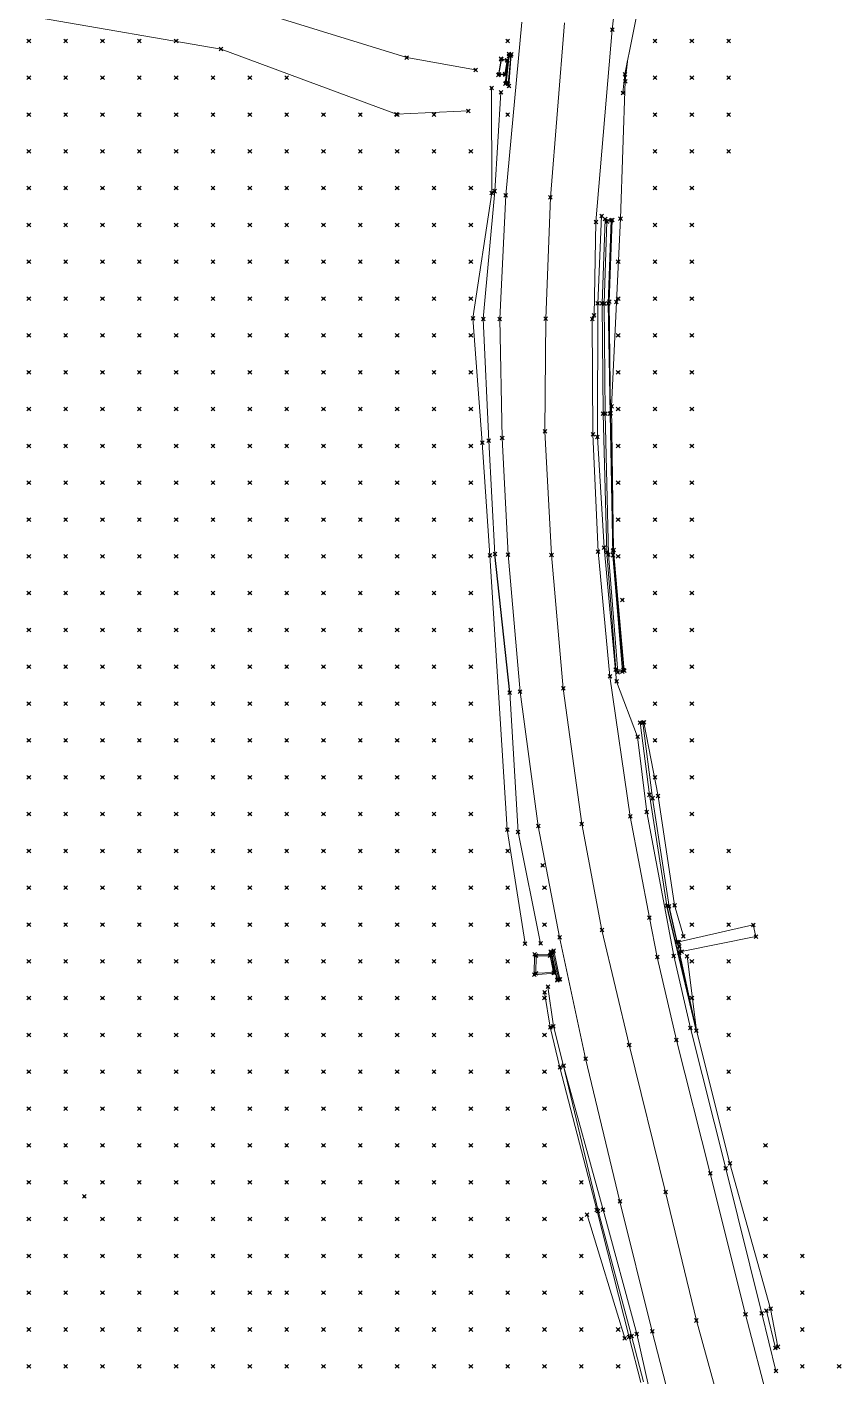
# Model space of a CAD drawing. Header units: metres. Extents: x 441556 to 446409, y 432338 to 461058.
# Drawn here: x 442472.7 to 442539, y 455737.5 to 455847.4 of the extents above; entities that cross this region are included whole.
import ezdxf

# ---------------------------------------------------------------- set-up
doc = ezdxf.new("R2010")
doc.units = ezdxf.units.M
doc.header["$MEASUREMENT"] = 0
doc.header["$PDMODE"] = 35
doc.header["$PDSIZE"] = 0.15
for name, color, linetype, lineweight in [('DTM-BRE-RevN_GRP_ CAROSABIL', 2, 'Continuous', 0), ('DTM-BRE-RevN_GRP_AX', 2, 'Continuous', 0), ('DTM-BRE-RevN_GRP_CAMERA CADERE JOS', 2, 'Continuous', 0), ('DTM-BRE-RevN_GRP_CAMERA CADERE SUS', 2, 'Continuous', 0), ('DTM-BRE-RevN_GRP_CANAL', 2, 'Continuous', 0), ('DTM-BRE-RevN_GRP_CANAL SCURGERE JOS', 2, 'Continuous', 0), ('DTM-BRE-RevN_GRP_FIRUL APEI', 2, 'Continuous', 0), ('DTM-BRE-RevN_GRP_PARAPET BETON_JOS', 2, 'Continuous', 0), ('DTM-BRE-RevN_GRP_PARAPET BETON_SUS', 2, 'Continuous', 0), ('DTM-BRE-RevN_GRP_PARAPET METALIC', 2, 'Continuous', 0), ('DTM-BRE-RevN_GRP_RAU', 2, 'Continuous', 0), ('DTM-BRE-RevN_GRP_TALUZ JOS', 2, 'Continuous', 0), ('DTM-BRE-RevN_GRP_TALUZ SUS', 2, 'Continuous', 0), ('DTM-BRE-RevN_GRP_ZID SPRIJIN JOS', 2, 'Continuous', 0), ('DTM-BRE-RevN_GRP_ZID SPRIJIN SUS', 2, 'Continuous', 0), ('DTM-BRE-RevN_YP_RevG', 1, 'Continuous', 0), ('DTM-BRE-RevN_YP_RevK_0YP', 1, 'Continuous', 0), ('DTM-BRE-RevN_YP_RevN', 1, 'Continuous', 30), ('DTM-NOK-RevN_LIDAR_co_lidar', 91, 'Continuous', 0), ('DTM-NOK-RevN_RTK', 32, 'Continuous', 0)]:
    doc.layers.add(name, color=color, linetype=linetype, lineweight=lineweight)

msp = doc.modelspace()

# ---------------------------------------------------------------- linework, layer by layer
at = {"layer": 'DTM-BRE-RevN_GRP_ CAROSABIL'}
for p, q in [((442521.429, 455856.402, 364.797), (442520.399, 455847.23, 364.9)), ((442513.038, 455847.838, 365.082), (442511.736, 455833.728, 365.163)), ((442520.399, 455847.23, 364.9), (442519.073, 455831.558, 364.895)), ((442511.736, 455833.728, 365.163), (442511.246, 455823.659, 365.069)), ((442519.073, 455831.558, 364.895), (442518.928, 455823.941, 364.834)), ((442518.928, 455823.941, 364.834), (442518.78, 455823.658, 364.869)), ((442511.246, 455823.659, 365.069), (442511.441, 455813.946, 365.345)), ((442518.78, 455823.658, 364.869), (442518.832, 455814.244, 364.832)), ((442511.441, 455813.946, 365.345), (442511.928, 455804.46, 365.337)), ((442518.832, 455814.244, 364.832), (442519.253, 455804.695, 364.918)), ((442511.928, 455804.46, 365.337), (442512.9, 455793.286, 365.267)), ((442519.253, 455804.695, 364.918), (442520.217, 455794.527, 364.864)), ((442520.217, 455794.527, 364.864), (442521.87, 455783.13, 364.904)), ((442512.9, 455793.286, 365.267), (442514.379, 455782.342, 365.227)), ((442521.87, 455783.13, 364.904), (442523.428, 455774.866, 364.889)), ((442514.379, 455782.342, 365.227), (442516.118, 455773.281, 365.203)), ((442523.428, 455774.866, 364.889), (442524.072, 455771.665, 364.894)), ((442516.118, 455773.281, 365.203), (442518.231, 455763.4, 365.272)), ((442524.072, 455771.665, 364.894), (442525.632, 455764.91, 364.946)), ((442525.632, 455764.91, 364.946), (442528.385, 455754.038, 365.012)), ((442518.231, 455763.4, 365.272), (442521.025, 455751.76, 365.285)), ((442528.385, 455754.038, 365.012), (442531.255, 455742.562, 365.131)), ((442521.025, 455751.76, 365.285), (442523.661, 455741.172, 365.304)), ((442531.255, 455742.562, 365.131), (442533.689, 455733.25, 365.251)), ((442523.661, 455741.172, 365.304), (442526.093, 455731.658, 365.278))]:
    msp.add_line(p, q, dxfattribs=at)
at = {"layer": 'DTM-BRE-RevN_GRP_AX'}
for p, q in [((442515.367, 455833.554, 365.01), (442516.527, 455847.775, 364.957)), ((442514.983, 455823.681, 365.019), (442515.367, 455833.554, 365.01)), ((442514.916, 455814.492, 365.071), (442514.983, 455823.681, 365.019)), ((442515.457, 455804.432, 365.083), (442514.916, 455814.492, 365.071)), ((442516.418, 455793.548, 365.049), (442515.457, 455804.432, 365.083)), ((442517.923, 455782.521, 365.083), (442516.418, 455793.548, 365.049)), ((442519.564, 455773.866, 365.018), (442517.923, 455782.521, 365.083)), ((442521.782, 455764.515, 365.095), (442519.564, 455773.866, 365.018)), ((442524.743, 455752.527, 365.101), (442521.782, 455764.515, 365.095)), ((442527.253, 455742.061, 365.206), (442524.743, 455752.527, 365.101)), ((442529.773, 455732.962, 365.228), (442527.253, 455742.061, 365.206))]:
    msp.add_line(p, q, dxfattribs=at)
at = {"layer": 'DTM-BRE-RevN_GRP_CAMERA CADERE JOS'}
for p, q in [((442511.17, 455843.582, 364.13), (442511.378, 455844.798, 364.277)), ((442511.378, 455844.798, 364.277), (442511.843, 455844.711, 364.043)), ((442511.843, 455844.711, 364.043), (442511.664, 455843.594, 364.075)), ((442511.664, 455843.594, 364.075), (442511.17, 455843.582, 364.13)), ((442514.182, 455770.349, 363.115), (442514.201, 455771.781, 363.102)), ((442514.201, 455771.781, 363.102), (442515.343, 455771.771, 362.954)), ((442515.343, 455771.771, 362.954), (442515.632, 455770.399, 363.19)), ((442515.632, 455770.399, 363.19), (442514.182, 455770.349, 363.115))]:
    msp.add_line(p, q, dxfattribs=at)
at = {"layer": 'DTM-BRE-RevN_GRP_CAMERA CADERE SUS'}
for p, q in [((442511.13, 455843.53, 364.509), (442511.352, 455844.845, 364.707)), ((442511.352, 455844.845, 364.707), (442511.858, 455844.721, 364.791)), ((442511.858, 455844.721, 364.791), (442511.709, 455843.558, 364.699)), ((442511.709, 455843.558, 364.699), (442511.13, 455843.53, 364.509)), ((442514.056, 455770.224, 365.148), (442514.085, 455771.879, 365.251)), ((442514.085, 455771.879, 365.251), (442515.427, 455771.843, 364.886)), ((442515.427, 455771.843, 364.886), (442515.694, 455770.367, 365.079)), ((442515.694, 455770.367, 365.079), (442514.056, 455770.224, 365.148))]:
    msp.add_line(p, q, dxfattribs=at)
at = {"layer": 'DTM-BRE-RevN_GRP_CANAL'}
for p, q in [((442521.435, 455843.581, 363.49), (442521.271, 455842.068, 363.534)), ((442525.691, 455772.903, 363.852), (442525.875, 455772.029, 363.866))]:
    msp.add_line(p, q, dxfattribs=at)
at = {"layer": 'DTM-BRE-RevN_GRP_CANAL SCURGERE JOS'}
for p, q in [((442525.819, 455772.905, 361.877), (442531.892, 455774.284, 358.841)), ((442531.892, 455774.284, 358.841), (442532.106, 455773.339, 358.849)), ((442532.106, 455773.339, 358.849), (442526.046, 455772.118, 361.851)), ((442525.878, 455772.53, 361.87), (442525.819, 455772.905, 361.877)), ((442526.046, 455772.118, 361.851), (442525.878, 455772.53, 361.87))]:
    msp.add_line(p, q, dxfattribs=at)
at = {"layer": 'DTM-BRE-RevN_GRP_FIRUL APEI'}
for p, q in [((442489.226, 455849.407, 384.258), (442503.664, 455844.949, 373.319)), ((442503.664, 455844.949, 373.319), (442509.28, 455843.934, 368.015))]:
    msp.add_line(p, q, dxfattribs=at)
at = {"layer": 'DTM-BRE-RevN_GRP_PARAPET BETON_JOS'}
for p, q in [((442511.692, 455842.831, 364.961), (442511.984, 455845.238, 364.958)), ((442511.984, 455845.238, 364.958), (442512.182, 455845.209, 365.099)), ((442512.182, 455845.209, 365.099), (442511.996, 455842.619, 364.839)), ((442511.996, 455842.619, 364.839), (442511.692, 455842.831, 364.961)), ((442519.581, 455824.915, 364.814), (442519.828, 455831.794, 364.884)), ((442519.755, 455824.897, 365.249), (442519.964, 455831.589, 365.257)), ((442519.828, 455831.794, 364.884), (442520.404, 455831.71, 364.521)), ((442519.964, 455831.589, 365.257), (442520.319, 455831.696, 365.164)), ((442520.319, 455831.696, 365.164), (442520.085, 455824.92, 365.186)), ((442520.404, 455831.71, 364.521), (442520.166, 455825.056, 364.093)), ((442519.663, 455815.935, 364.811), (442519.581, 455824.915, 364.814)), ((442519.837, 455815.942, 365.163), (442519.755, 455824.897, 365.249)), ((442520.085, 455824.92, 365.186), (442520.232, 455815.933, 365.095)), ((442520.166, 455825.056, 364.093), (442520.264, 455815.963, 364.746)), ((442519.955, 455804.641, 364.944), (442519.663, 455815.935, 364.811)), ((442520.089, 455804.45, 365.319), (442519.837, 455815.942, 365.163)), ((442520.232, 455815.933, 365.095), (442520.465, 455804.408, 365.352)), ((442520.264, 455815.963, 364.746), (442520.456, 455804.781, 365.014)), ((442520.693, 455795.089, 364.896), (442519.955, 455804.641, 364.944)), ((442520.855, 455794.872, 365.337), (442520.089, 455804.45, 365.319)), ((442520.456, 455804.781, 365.014), (442521.311, 455795.048, 364.55)), ((442520.465, 455804.408, 365.352), (442521.226, 455794.93, 365.331)), ((442521.311, 455795.048, 364.55), (442520.693, 455795.089, 364.896)), ((442521.226, 455794.93, 365.331), (442520.855, 455794.872, 365.337)), ((442515.38, 455772.12, 364.977), (442515.634, 455772.188, 365.103)), ((442515.927, 455769.781, 365.1), (442515.38, 455772.12, 364.977)), ((442515.634, 455772.188, 365.103), (442516.145, 455769.856, 365.247)), ((442516.145, 455769.856, 365.247), (442515.927, 455769.781, 365.1))]:
    msp.add_line(p, q, dxfattribs=at)
at = {"layer": 'DTM-BRE-RevN_GRP_PARAPET BETON_SUS'}
for p, q in [((442511.768, 455842.865, 365.462), (442511.998, 455845.084, 365.41)), ((442512.133, 455845.098, 365.384), (442511.927, 455842.823, 365.435)), ((442511.998, 455845.084, 365.41), (442512.133, 455845.098, 365.384)), ((442511.927, 455842.823, 365.435), (442511.768, 455842.865, 365.462)), ((442515.444, 455772.014, 365.571), (442515.576, 455772.049, 365.51)), ((442515.576, 455772.049, 365.51), (442516.051, 455769.845, 365.538)), ((442515.937, 455769.824, 365.609), (442515.444, 455772.014, 365.571)), ((442516.051, 455769.845, 365.538), (442515.937, 455769.824, 365.609))]:
    msp.add_line(p, q, dxfattribs=at)
at = {"layer": 'DTM-BRE-RevN_GRP_PARAPET METALIC'}
for p, q in [((442519.538, 455832.048, 364.846), (442519.226, 455824.917, 364.815)), ((442519.226, 455824.917, 364.815), (442519.202, 455814.031, 364.774)), ((442519.202, 455814.031, 364.774), (442519.733, 455805.024, 364.889)), ((442519.733, 455805.024, 364.889), (442520.752, 455794.126, 364.889)), ((442520.752, 455794.126, 364.889), (442522.469, 455789.613, 364.915)), ((442522.469, 455789.613, 364.915), (442523.212, 455783.475, 364.894)), ((442523.212, 455783.475, 364.894), (442525.409, 455771.763, 364.912)), ((442525.409, 455771.763, 364.912), (442526.77, 455765.884, 364.966)), ((442526.77, 455765.884, 364.966), (442529.648, 455754.451, 365.025)), ((442529.648, 455754.451, 365.025), (442532.573, 455742.644, 365.159)), ((442532.573, 455742.644, 365.159), (442533.733, 455737.951, 365.263))]:
    msp.add_line(p, q, dxfattribs=at)
at = {"layer": 'DTM-BRE-RevN_GRP_RAU'}
for p, q in [((442473.764, 455848.193, 396.904), (442488.546, 455845.642, 388.258)), ((442488.546, 455845.642, 388.258), (442502.829, 455840.328, 376.797)), ((442502.829, 455840.328, 376.797), (442508.677, 455840.597, 371.493))]:
    msp.add_line(p, q, dxfattribs=at)
at = {"layer": 'DTM-BRE-RevN_GRP_TALUZ JOS'}
msp.add_line((442518.352, 455750.675, 366.274), (442521.419, 455740.609, 366.183), dxfattribs=at)
at = {"layer": 'DTM-BRE-RevN_GRP_TALUZ SUS'}
for p, q in [((442520.739, 455825.022, 364.08), (442521.076, 455831.822, 364.348)), ((442520.354, 455816.527, 363.214), (442520.739, 455825.022, 364.08)), ((442520.511, 455804.824, 364.499), (442520.354, 455816.527, 363.214)), ((442521.378, 455795.001, 364.073), (442520.511, 455804.824, 364.499))]:
    msp.add_line(p, q, dxfattribs=at)
at = {"layer": 'DTM-BRE-RevN_GRP_ZID SPRIJIN JOS'}
for p, q in [((442522.889, 455790.755, 363.463), (442523.689, 455784.612, 362.419)), ((442522.981, 455790.779, 363.359), (442524.131, 455784.78, 362.04)), ((442523.689, 455784.612, 362.419), (442525.035, 455775.797, 362.463)), ((442524.131, 455784.78, 362.04), (442525.479, 455775.887, 361.75)), ((442525.479, 455775.887, 361.75), (442526.198, 455773.361, 361.782)), ((442526.492, 455771.738, 361.66), (442527.254, 455765.683, 364.97)), ((442516.439, 455762.808, 365.185), (442515.612, 455766.031, 365.173)), ((442527.254, 455765.683, 364.97), (442529.989, 455754.852, 365.059)), ((442519.245, 455750.988, 365.234), (442516.439, 455762.808, 365.185)), ((442529.989, 455754.852, 365.059), (442533.301, 455743.024, 363.82)), ((442521.974, 455740.809, 365.249), (442519.245, 455750.988, 365.234)), ((442533.301, 455743.024, 363.82), (442533.895, 455739.915, 364.331)), ((442522.957, 455737.053, 365.238), (442521.974, 455740.809, 365.249))]:
    msp.add_line(p, q, dxfattribs=at)
at = {"layer": 'DTM-BRE-RevN_GRP_ZID SPRIJIN SUS'}
for p, q in [((442522.67, 455790.765, 364.937), (442523.428, 455784.884, 364.886)), ((442523.428, 455784.884, 364.886), (442524.855, 455775.866, 364.917)), ((442516.148, 455762.679, 365.964), (442515.35, 455765.945, 366.164)), ((442519.141, 455751.069, 366.17), (442516.148, 455762.679, 365.964)), ((442521.781, 455740.705, 366.203), (442519.141, 455751.069, 366.17)), ((442533.686, 455739.815, 365.232), (442532.961, 455742.855, 365.167)), ((442522.73, 455737.002, 366.14), (442521.781, 455740.705, 366.203))]:
    msp.add_line(p, q, dxfattribs=at)
at = {"layer": 'DTM-BRE-RevN_YP_RevG'}
for p, q in [((442521.435, 455843.581, 363.49), (442524.064, 455856.648, 364.335)), ((442521.076, 455831.822, 364.348), (442521.458, 455843.016, 362.881)), ((442510.832, 455834.062, 365.161), (442509.899, 455823.656, 365.104)), ((442509.899, 455823.656, 365.104), (442510.348, 455813.734, 365.2)), ((442510.348, 455813.734, 365.2), (442510.854, 455804.501, 365.215)), ((442512.058, 455793.21, 365.163), (442512.73, 455781.854, 365.096)), ((442512.73, 455781.854, 365.096), (442514.563, 455772.779, 365.132))]:
    msp.add_line(p, q, dxfattribs=at)
at = {"layer": 'DTM-BRE-RevN_YP_RevK_0YP'}
for p, q in [((442510.574, 455842.472, 367.756), (442510.595, 455833.92, 367.161)), ((442511.343, 455842.106, 365.096), (442510.832, 455834.062, 365.161)), ((442510.595, 455833.92, 367.161), (442509.057, 455823.711, 367.5)), ((442509.057, 455823.711, 367.5), (442509.816, 455813.586, 367.536)), ((442509.816, 455813.586, 367.536), (442510.443, 455804.393, 367.441)), ((442510.443, 455804.393, 367.441), (442511.851, 455782.053, 367.437)), ((442511.851, 455782.053, 367.437), (442513.306, 455772.768, 365.656)), ((442515.35, 455765.945, 366.164), (442514.894, 455768.79, 365.74)), ((442515.161, 455769.256, 365.105), (442515.612, 455766.031, 365.173)), ((442515.612, 455766.031, 365.173), (442515.35, 455765.945, 366.164)), ((442516.439, 455762.808, 365.185), (442519.657, 455751.088, 365.18)), ((442519.657, 455751.088, 365.18), (442522.402, 455740.969, 365.183)), ((442522.402, 455740.969, 365.183), (442524.626, 455731.044, 365.248))]:
    msp.add_line(p, q, dxfattribs=at)
at = {"layer": 'DTM-BRE-RevN_YP_RevN'}
for p, q in [((442521.458, 455843.016, 362.881), (442521.643, 455844.613, 363.557)), ((442512.058, 455793.21, 365.163), (442510.854, 455804.501, 365.215)), ((442527.254, 455765.683, 364.97), (442524.855, 455775.866, 364.917)), ((442525.691, 455772.903, 363.852), (442525.035, 455775.797, 362.463)), ((442527.254, 455765.683, 364.97), (442525.875, 455772.029, 363.866))]:
    msp.add_line(p, q, dxfattribs=at)
at = {"layer": 'DTM-NOK-RevN_LIDAR_co_lidar'}
for p in [(442472.897, 455846.305, 398.417), (442475.896, 455846.305, 395.916), (442478.896, 455846.305, 392.608), (442481.895, 455846.305, 390.088), (442484.894, 455846.305, 388.437), (442511.888, 455846.305, 366.226), (442523.886, 455846.305, 362.77), (442526.885, 455846.305, 360.712), (442529.884, 455846.305, 357.363), (442472.897, 455843.305, 399.644), (442475.896, 455843.305, 397.073), (442478.896, 455843.305, 393.431), (442481.895, 455843.305, 390.679), (442484.894, 455843.305, 389.127), (442487.894, 455843.305, 388.136), (442490.893, 455843.305, 385.94), (442493.892, 455843.305, 383.381), (442523.886, 455843.305, 362.398), (442526.885, 455843.305, 360.35), (442529.884, 455843.305, 357.116), (442472.897, 455840.306, 400.841), (442475.896, 455840.306, 397.986), (442478.896, 455840.306, 394.235), (442481.895, 455840.306, 391.195), (442484.894, 455840.306, 389.214), (442487.894, 455840.306, 388.05), (442490.893, 455840.306, 386.109), (442493.892, 455840.306, 383.93), (442496.892, 455840.306, 381.663), (442499.891, 455840.306, 379.155), (442502.89, 455840.306, 376.483), (442505.89, 455840.306, 373.565), (442511.888, 455840.306, 365.817), (442523.886, 455840.306, 362.74), (442526.885, 455840.306, 360.36), (442529.884, 455840.306, 356.853), (442472.897, 455837.307, 402.258), (442475.896, 455837.307, 398.85), (442478.896, 455837.307, 395.472), (442481.895, 455837.307, 392.082), (442484.894, 455837.307, 389.566), (442487.894, 455837.307, 388.204), (442490.893, 455837.307, 386.898), (442493.892, 455837.307, 384.921), (442496.892, 455837.307, 382.621), (442499.891, 455837.307, 379.906), (442502.89, 455837.307, 376.876), (442505.89, 455837.307, 373.678), (442508.889, 455837.307, 369.586), (442523.886, 455837.307, 362.822), (442526.885, 455837.307, 360.03), (442529.884, 455837.307, 356.63), (442472.897, 455834.307, 402.919), (442475.896, 455834.307, 399.886), (442478.896, 455834.307, 396.295), (442481.895, 455834.307, 392.935), (442484.894, 455834.307, 390.41), (442487.894, 455834.307, 388.451), (442490.893, 455834.307, 387.097), (442493.892, 455834.307, 384.634), (442496.892, 455834.307, 381.519), (442499.891, 455834.307, 378.833), (442502.89, 455834.307, 376.369), (442505.89, 455834.307, 373.173), (442508.889, 455834.307, 368.813), (442523.886, 455834.307, 362.427), (442526.885, 455834.307, 359.512), (442472.897, 455831.308, 402.855), (442475.896, 455831.308, 400.098), (442478.896, 455831.308, 397.021), (442481.895, 455831.308, 393.992), (442484.894, 455831.308, 391.022), (442487.894, 455831.308, 388.607), (442490.893, 455831.308, 387.392), (442493.892, 455831.308, 385.226), (442496.892, 455831.308, 381.803), (442499.891, 455831.308, 378.329), (442502.89, 455831.308, 375.305), (442505.89, 455831.308, 372.057), (442508.889, 455831.308, 368.099), (442523.886, 455831.308, 362.285), (442526.885, 455831.308, 359.628), (442472.897, 455828.309, 403.047), (442475.896, 455828.309, 400.242), (442478.896, 455828.309, 397.296), (442481.895, 455828.309, 394.103), (442484.894, 455828.309, 391.137), (442487.894, 455828.309, 388.73), (442490.893, 455828.309, 387.418), (442493.892, 455828.309, 385.913), (442496.892, 455828.309, 383.253), (442499.891, 455828.309, 379.65), (442502.89, 455828.309, 376.023), (442505.89, 455828.309, 372.359), (442508.889, 455828.309, 368.095), (442520.886, 455828.309, 363.89), (442523.886, 455828.309, 361.947), (442526.885, 455828.309, 359.237), (442472.897, 455825.309, 404.012), (442475.896, 455825.309, 401.596), (442478.896, 455825.309, 398.871), (442481.895, 455825.309, 395.831), (442484.894, 455825.309, 392.402), (442487.894, 455825.309, 388.76), (442490.893, 455825.309, 387.098), (442493.892, 455825.309, 386.032), (442496.892, 455825.309, 383.275), (442499.891, 455825.309, 379.701), (442502.89, 455825.309, 375.855), (442505.89, 455825.309, 372.072), (442508.889, 455825.309, 368.026), (442520.886, 455825.309, 363.801), (442523.886, 455825.309, 361.872), (442526.885, 455825.309, 358.95), (442472.897, 455822.31, 405.681), (442475.896, 455822.31, 403.157), (442478.896, 455822.31, 400.931), (442481.895, 455822.31, 398.001), (442484.894, 455822.31, 393.36), (442487.894, 455822.31, 389.248), (442490.893, 455822.31, 387.077), (442493.892, 455822.31, 385.805), (442496.892, 455822.31, 382.555), (442499.891, 455822.31, 378.551), (442502.89, 455822.31, 374.926), (442505.89, 455822.31, 370.958), (442508.889, 455822.31, 367.154), (442520.886, 455822.31, 363.471), (442523.886, 455822.31, 361.661), (442526.885, 455822.31, 358.283), (442472.897, 455819.311, 407.565), (442475.896, 455819.311, 404.914), (442478.896, 455819.311, 402.202), (442481.895, 455819.311, 399.014), (442484.894, 455819.311, 393.506), (442487.894, 455819.311, 389.627), (442490.893, 455819.311, 387.076), (442493.892, 455819.311, 385.74), (442496.892, 455819.311, 382.684), (442499.891, 455819.311, 378.061), (442502.89, 455819.311, 373.99), (442505.89, 455819.311, 370.502), (442508.889, 455819.311, 367.132), (442520.886, 455819.311, 363.023), (442523.886, 455819.311, 361.012), (442526.885, 455819.311, 357.682), (442472.897, 455816.311, 409.041), (442475.896, 455816.311, 407.068), (442478.896, 455816.311, 403.268), (442481.895, 455816.311, 399.341), (442484.894, 455816.311, 393.889), (442487.894, 455816.311, 389.825), (442490.893, 455816.311, 387.078), (442493.892, 455816.311, 385.719), (442496.892, 455816.311, 383.167), (442499.891, 455816.311, 378.413), (442502.89, 455816.311, 373.973), (442505.89, 455816.311, 370.542), (442508.889, 455816.311, 367.226), (442520.886, 455816.311, 363.167), (442523.886, 455816.311, 360.785), (442526.885, 455816.311, 358.158), (442472.897, 455813.312, 410.712), (442475.896, 455813.312, 407.932), (442478.896, 455813.312, 404.039), (442481.895, 455813.312, 399.474), (442484.894, 455813.312, 394.242), (442487.894, 455813.312, 390.339), (442490.893, 455813.312, 387.312), (442493.892, 455813.312, 385.622), (442496.892, 455813.312, 383.233), (442499.891, 455813.312, 379.201), (442502.89, 455813.312, 375.233), (442505.89, 455813.312, 371.707), (442508.889, 455813.312, 367.771), (442520.886, 455813.312, 363.727), (442523.886, 455813.312, 361.507), (442526.885, 455813.312, 358.773), (442472.897, 455810.313, 411.582), (442475.896, 455810.313, 407.815), (442478.896, 455810.313, 404.243), (442481.895, 455810.313, 399.532), (442484.894, 455810.313, 394.53), (442487.894, 455810.313, 390.99), (442490.893, 455810.313, 387.672), (442493.892, 455810.313, 385.722), (442496.892, 455810.313, 383.553), (442499.891, 455810.313, 380.254), (442502.89, 455810.313, 376.71), (442505.89, 455810.313, 373.542), (442508.889, 455810.313, 369.076), (442520.886, 455810.313, 363.863), (442523.886, 455810.313, 361.835), (442526.885, 455810.313, 359.218), (442472.897, 455807.313, 411.965), (442475.896, 455807.313, 407.019), (442478.896, 455807.313, 403.892), (442481.895, 455807.313, 399.579), (442484.894, 455807.313, 394.902), (442487.894, 455807.313, 391.443), (442490.893, 455807.313, 388.009), (442493.892, 455807.313, 385.803), (442496.892, 455807.313, 383.492), (442499.891, 455807.313, 380.564), (442502.89, 455807.313, 377.537), (442505.89, 455807.313, 374.757), (442508.889, 455807.313, 369.989), (442520.886, 455807.313, 363.636), (442523.886, 455807.313, 362.011), (442526.885, 455807.313, 359.374), (442472.897, 455804.314, 411.453), (442475.896, 455804.314, 407.268), (442478.896, 455804.314, 404.233), (442481.895, 455804.314, 400.358), (442484.894, 455804.314, 395.066), (442487.894, 455804.314, 391.596), (442490.893, 455804.314, 388.269), (442493.892, 455804.314, 385.906), (442496.892, 455804.314, 383.547), (442499.891, 455804.314, 380.739), (442502.89, 455804.314, 377.907), (442505.89, 455804.314, 374.972), (442508.889, 455804.314, 370.037), (442520.886, 455804.314, 363.772), (442523.886, 455804.314, 362.4), (442526.885, 455804.314, 359.555), (442472.897, 455801.315, 410.699), (442475.896, 455801.315, 407.401), (442478.896, 455801.315, 404.45), (442481.895, 455801.315, 400.919), (442484.894, 455801.315, 395.737), (442487.894, 455801.315, 391.912), (442490.893, 455801.315, 388.739), (442493.892, 455801.315, 386.315), (442496.892, 455801.315, 383.912), (442499.891, 455801.315, 381.107), (442502.89, 455801.315, 378.11), (442505.89, 455801.315, 374.906), (442508.889, 455801.315, 370.019), (442523.886, 455801.315, 362.626), (442526.885, 455801.315, 359.746), (442472.897, 455798.315, 409.898), (442475.896, 455798.315, 406.849), (442478.896, 455798.315, 404.19), (442481.895, 455798.315, 400.868), (442484.894, 455798.315, 396.611), (442487.894, 455798.315, 392.533), (442490.893, 455798.315, 389.23), (442493.892, 455798.315, 386.659), (442496.892, 455798.315, 384.422), (442499.891, 455798.315, 381.782), (442502.89, 455798.315, 378.639), (442505.89, 455798.315, 375.243), (442508.889, 455798.315, 370.584), (442523.886, 455798.315, 362.492), (442526.885, 455798.315, 359.823), (442472.897, 455795.316, 408.88), (442475.896, 455795.316, 406.117), (442478.896, 455795.316, 403.584), (442481.895, 455795.316, 400.603), (442484.894, 455795.316, 397.083), (442487.894, 455795.316, 393.1), (442490.893, 455795.316, 389.505), (442493.892, 455795.316, 386.677), (442496.892, 455795.316, 384.825), (442499.891, 455795.316, 382.513), (442502.89, 455795.316, 379.424), (442505.89, 455795.316, 375.844), (442508.889, 455795.316, 371.157), (442523.886, 455795.316, 362.384), (442526.885, 455795.316, 359.815), (442472.897, 455792.317, 408.054), (442475.896, 455792.317, 405.416), (442478.896, 455792.317, 402.733), (442481.895, 455792.317, 400.044), (442484.894, 455792.317, 396.773), (442487.894, 455792.317, 393.014), (442490.893, 455792.317, 389.411), (442493.892, 455792.317, 386.655), (442496.892, 455792.317, 385.032), (442499.891, 455792.317, 382.886), (442502.89, 455792.317, 379.866), (442505.89, 455792.317, 376.157), (442508.889, 455792.317, 371.225), (442523.886, 455792.317, 362.376), (442526.885, 455792.317, 359.755), (442472.897, 455789.317, 407.965), (442475.896, 455789.317, 405.215), (442478.896, 455789.317, 402.318), (442481.895, 455789.317, 399.562), (442484.894, 455789.317, 396.266), (442487.894, 455789.317, 392.56), (442490.893, 455789.317, 389.054), (442493.892, 455789.317, 386.686), (442496.892, 455789.317, 385.136), (442499.891, 455789.317, 382.877), (442502.89, 455789.317, 379.726), (442505.89, 455789.317, 376.091), (442508.889, 455789.317, 371.496), (442523.886, 455789.317, 362.689), (442526.885, 455789.317, 360.15), (442472.897, 455786.318, 408.366), (442475.896, 455786.318, 405.505), (442478.896, 455786.318, 402.477), (442481.895, 455786.318, 399.549), (442484.894, 455786.318, 396.332), (442487.894, 455786.318, 392.437), (442490.893, 455786.318, 388.793), (442493.892, 455786.318, 386.568), (442496.892, 455786.318, 385.067), (442499.891, 455786.318, 382.559), (442502.89, 455786.318, 379.163), (442505.89, 455786.318, 375.764), (442508.889, 455786.318, 371.895), (442523.886, 455786.318, 363.224), (442526.885, 455786.318, 360.717), (442472.897, 455783.318, 408.278), (442475.896, 455783.318, 405.512), (442478.896, 455783.318, 402.588), (442481.895, 455783.318, 399.404), (442484.894, 455783.318, 396.039), (442487.894, 455783.318, 392.274), (442490.893, 455783.318, 388.544), (442493.892, 455783.318, 386.351), (442496.892, 455783.318, 384.896), (442499.891, 455783.318, 382.192), (442502.89, 455783.318, 378.631), (442505.89, 455783.318, 375.26), (442508.889, 455783.318, 371.501), (442526.885, 455783.318, 360.61), (442472.897, 455780.319, 407.654), (442475.896, 455780.319, 404.898), (442478.896, 455780.319, 402.232), (442481.895, 455780.319, 399.282), (442484.894, 455780.319, 395.907), (442487.894, 455780.319, 392.125), (442490.893, 455780.319, 388.37), (442493.892, 455780.319, 386.281), (442496.892, 455780.319, 384.845), (442499.891, 455780.319, 382.169), (442502.89, 455780.319, 378.625), (442505.89, 455780.319, 375.205), (442508.889, 455780.319, 371.427), (442511.888, 455780.319, 367.449), (442526.885, 455780.319, 361.214), (442529.884, 455780.319, 358.998), (442472.897, 455777.32, 406.794), (442475.896, 455777.32, 403.926), (442478.896, 455777.32, 401.241), (442481.895, 455777.32, 398.879), (442484.894, 455777.32, 395.73), (442487.894, 455777.32, 391.583), (442490.893, 455777.32, 388.161), (442493.892, 455777.32, 386.284), (442496.892, 455777.32, 384.836), (442499.891, 455777.32, 382.28), (442502.89, 455777.32, 378.781), (442505.89, 455777.32, 375.225), (442508.889, 455777.32, 371.417), (442511.888, 455777.32, 367.558), (442514.888, 455777.32, 365.347), (442526.885, 455777.32, 361.457), (442529.884, 455777.32, 359.46), (442472.897, 455774.32, 406.348), (442475.896, 455774.32, 403.349), (442478.896, 455774.32, 400.29), (442481.895, 455774.32, 397.407), (442484.894, 455774.32, 394.574), (442487.894, 455774.32, 391.118), (442490.893, 455774.32, 388.289), (442493.892, 455774.32, 386.456), (442496.892, 455774.32, 384.524), (442499.891, 455774.32, 381.749), (442502.89, 455774.32, 378.319), (442505.89, 455774.32, 375.071), (442508.889, 455774.32, 371.217), (442511.888, 455774.32, 367.257), (442514.888, 455774.32, 365.424), (442526.885, 455774.32, 361.752), (442529.884, 455774.32, 359.667), (442472.897, 455771.321, 405.816), (442475.896, 455771.321, 402.941), (442478.896, 455771.321, 399.956), (442481.895, 455771.321, 397.02), (442484.894, 455771.321, 393.974), (442487.894, 455771.321, 390.924), (442490.893, 455771.321, 388.432), (442493.892, 455771.321, 386.353), (442496.892, 455771.321, 384.104), (442499.891, 455771.321, 381.302), (442502.89, 455771.321, 378.268), (442505.89, 455771.321, 375.186), (442508.889, 455771.321, 371.465), (442511.888, 455771.321, 367.519), (442526.885, 455771.321, 362.011), (442529.884, 455771.321, 360.048), (442472.897, 455768.322, 406.036), (442475.896, 455768.322, 402.912), (442478.896, 455768.322, 400.094), (442481.895, 455768.322, 397.518), (442484.894, 455768.322, 394.098), (442487.894, 455768.322, 390.774), (442490.893, 455768.322, 388.233), (442493.892, 455768.322, 386.18), (442496.892, 455768.322, 384.038), (442499.891, 455768.322, 381.303), (442502.89, 455768.322, 378.264), (442505.89, 455768.322, 375.402), (442508.889, 455768.322, 371.914), (442511.888, 455768.322, 367.96), (442514.888, 455768.322, 365.538), (442526.885, 455768.322, 363.043), (442529.884, 455768.322, 360.896), (442472.897, 455765.322, 406.634), (442475.896, 455765.322, 403.993), (442478.896, 455765.322, 400.956), (442481.895, 455765.322, 397.669), (442484.894, 455765.322, 394.011), (442487.894, 455765.322, 390.658), (442490.893, 455765.322, 387.994), (442493.892, 455765.322, 386.007), (442496.892, 455765.322, 383.897), (442499.891, 455765.322, 380.967), (442502.89, 455765.322, 377.862), (442505.89, 455765.322, 375.157), (442508.889, 455765.322, 371.939), (442511.888, 455765.322, 368.389), (442514.888, 455765.322, 366.086), (442529.884, 455765.322, 361.749), (442472.897, 455762.323, 407.347), (442475.896, 455762.323, 404.622), (442478.896, 455762.323, 401.833), (442481.895, 455762.323, 398.866), (442484.894, 455762.323, 394.708), (442487.894, 455762.323, 390.676), (442490.893, 455762.323, 387.697), (442493.892, 455762.323, 385.688), (442496.892, 455762.323, 384.052), (442499.891, 455762.323, 381.261), (442502.89, 455762.323, 377.453), (442505.89, 455762.323, 374.223), (442508.889, 455762.323, 371.477), (442511.888, 455762.323, 368.72), (442514.888, 455762.323, 366.509), (442529.884, 455762.323, 361.905), (442472.897, 455759.324, 407.885), (442475.896, 455759.324, 405.463), (442478.896, 455759.324, 402.836), (442481.895, 455759.324, 399.973), (442484.894, 455759.324, 396.619), (442487.894, 455759.324, 392.545), (442490.893, 455759.324, 388.386), (442493.892, 455759.324, 385.663), (442496.892, 455759.324, 383.661), (442499.891, 455759.324, 381.327), (442502.89, 455759.324, 378.03), (442505.89, 455759.324, 374.625), (442508.889, 455759.324, 371.73), (442511.888, 455759.324, 369.078), (442514.888, 455759.324, 366.794), (442529.884, 455759.324, 362.517), (442472.897, 455756.324, 407.302), (442475.896, 455756.324, 405.485), (442478.896, 455756.324, 402.962), (442481.895, 455756.324, 400.34), (442484.894, 455756.324, 397.097), (442487.894, 455756.324, 393.149), (442490.893, 455756.324, 389.085), (442493.892, 455756.324, 386.112), (442496.892, 455756.324, 384.327), (442499.891, 455756.324, 382.251), (442502.89, 455756.324, 379.21), (442505.89, 455756.324, 375.777), (442508.889, 455756.324, 372.7), (442511.888, 455756.324, 369.892), (442514.888, 455756.324, 367.362), (442532.884, 455756.324, 360.686), (442472.897, 455753.325, 405.344), (442475.896, 455753.325, 404.049), (442478.896, 455753.325, 402.434), (442481.895, 455753.325, 400.441), (442484.894, 455753.325, 397.621), (442487.894, 455753.325, 394.524), (442490.893, 455753.325, 390.105), (442493.892, 455753.325, 386.525), (442496.892, 455753.325, 384.655), (442499.891, 455753.325, 382.544), (442502.89, 455753.325, 379.568), (442505.89, 455753.325, 376.41), (442508.889, 455753.325, 373.428), (442511.888, 455753.325, 370.566), (442514.888, 455753.325, 368.014), (442517.887, 455753.325, 366.213), (442532.884, 455753.325, 361.595), (442477.414, 455752.167, 402.988), (442472.897, 455750.326, 403.347), (442475.896, 455750.326, 402.452), (442478.896, 455750.326, 401.194), (442481.895, 455750.326, 399.64), (442484.894, 455750.326, 397.497), (442487.894, 455750.326, 395.11), (442490.893, 455750.326, 392.362), (442493.892, 455750.326, 387.688), (442496.892, 455750.326, 384.876), (442499.891, 455750.326, 382.591), (442502.89, 455750.326, 379.652), (442505.89, 455750.326, 376.755), (442508.889, 455750.326, 373.996), (442511.888, 455750.326, 371.254), (442514.888, 455750.326, 368.808), (442517.887, 455750.326, 366.818), (442532.884, 455750.326, 362.544), (442472.897, 455747.326, 401.035), (442475.896, 455747.326, 400.283), (442478.896, 455747.326, 399.445), (442481.895, 455747.326, 397.98), (442484.894, 455747.326, 396.126), (442487.894, 455747.326, 394.296), (442490.893, 455747.326, 391.38), (442493.892, 455747.326, 387.386), (442496.892, 455747.326, 384.943), (442499.891, 455747.326, 382.774), (442502.89, 455747.326, 380.022), (442505.89, 455747.326, 377.145), (442508.889, 455747.326, 374.433), (442511.888, 455747.326, 371.941), (442514.888, 455747.326, 369.567), (442517.887, 455747.326, 367.319), (442532.884, 455747.326, 363.461), (442535.883, 455747.326, 361.135), (442472.897, 455744.327, 399.874), (442475.896, 455744.327, 398.33), (442478.896, 455744.327, 397.54), (442481.895, 455744.327, 396.157), (442484.894, 455744.327, 394.275), (442487.894, 455744.327, 392.405), (442490.893, 455744.327, 389.216), (442492.511, 455744.333, 387.906), (442493.892, 455744.327, 386.669), (442496.892, 455744.327, 385.001), (442499.891, 455744.327, 383.357), (442502.89, 455744.327, 381.04), (442505.89, 455744.327, 378.003), (442508.889, 455744.327, 374.948), (442511.888, 455744.327, 372.278), (442514.888, 455744.327, 369.978), (442517.887, 455744.327, 367.902), (442535.883, 455744.327, 361.957), (442472.897, 455741.328, 398.875), (442475.896, 455741.328, 397.158), (442478.896, 455741.328, 395.72), (442481.895, 455741.328, 394.259), (442484.894, 455741.328, 392.596), (442487.894, 455741.328, 390.515), (442490.893, 455741.328, 388.203), (442493.892, 455741.328, 386.436), (442496.892, 455741.328, 385.07), (442499.891, 455741.328, 383.805), (442502.89, 455741.328, 381.423), (442505.89, 455741.328, 378.265), (442508.889, 455741.328, 375.263), (442511.888, 455741.328, 372.755), (442514.888, 455741.328, 370.899), (442517.887, 455741.328, 368.944), (442520.886, 455741.328, 366.63), (442535.883, 455741.328, 362.838), (442472.897, 455738.328, 397.241), (442475.896, 455738.328, 395.961), (442478.896, 455738.328, 394.146), (442481.895, 455738.328, 392.66), (442484.894, 455738.328, 391.144), (442487.894, 455738.328, 389.143), (442490.893, 455738.328, 387.559), (442493.892, 455738.328, 386.277), (442496.892, 455738.328, 385.077), (442499.891, 455738.328, 383.633), (442502.89, 455738.328, 381.054), (442505.89, 455738.328, 378.184), (442508.889, 455738.328, 376.04), (442511.888, 455738.328, 374.241), (442514.888, 455738.328, 372.32), (442517.887, 455738.328, 370.091), (442520.886, 455738.328, 367.535), (442535.883, 455738.328, 363.445), (442538.882, 455738.328, 361.949)]:
    msp.add_point(p, dxfattribs=at)
at = {"layer": 'DTM-NOK-RevN_RTK'}
for p in [(442520.399, 455847.23, 364.9), (442488.546, 455845.642, 388.258), (442503.664, 455844.949, 373.319), (442511.352, 455844.845, 364.707), (442511.378, 455844.798, 364.277), (442511.843, 455844.711, 364.043), (442511.858, 455844.721, 364.791), (442511.984, 455845.238, 364.958), (442511.998, 455845.084, 365.41), (442512.133, 455845.098, 365.384), (442512.182, 455845.209, 365.099), (442509.28, 455843.934, 368.015), (442511.13, 455843.53, 364.509), (442511.17, 455843.582, 364.13), (442511.664, 455843.594, 364.075), (442511.709, 455843.558, 364.699), (442521.435, 455843.581, 363.49), (442510.574, 455842.472, 367.756), (442511.692, 455842.831, 364.961), (442511.768, 455842.865, 365.462), (442511.927, 455842.823, 365.435), (442511.996, 455842.619, 364.839), (442521.458, 455843.016, 362.881), (442511.343, 455842.106, 365.096), (442521.271, 455842.068, 363.534), (442502.829, 455840.328, 376.797), (442508.677, 455840.597, 371.493), (442510.595, 455833.92, 367.161), (442510.832, 455834.062, 365.161), (442511.736, 455833.728, 365.163), (442515.367, 455833.554, 365.01), (442519.073, 455831.558, 364.895), (442519.538, 455832.048, 364.846), (442519.828, 455831.794, 364.884), (442519.964, 455831.589, 365.257), (442520.319, 455831.696, 365.164), (442520.404, 455831.71, 364.521), (442521.076, 455831.822, 364.348), (442519.226, 455824.917, 364.815), (442519.581, 455824.915, 364.814), (442519.755, 455824.897, 365.249), (442520.085, 455824.92, 365.186), (442520.166, 455825.056, 364.093), (442520.739, 455825.022, 364.08), (442509.057, 455823.711, 367.5), (442509.899, 455823.656, 365.104), (442511.246, 455823.659, 365.069), (442514.983, 455823.681, 365.019), (442518.78, 455823.658, 364.869), (442518.928, 455823.941, 364.834), (442519.663, 455815.935, 364.811), (442519.837, 455815.942, 365.163), (442520.232, 455815.933, 365.095), (442520.264, 455815.963, 364.746), (442520.354, 455816.527, 363.214), (442510.348, 455813.734, 365.2), (442511.441, 455813.946, 365.345), (442514.916, 455814.492, 365.071), (442518.832, 455814.244, 364.832), (442519.202, 455814.031, 364.774), (442509.816, 455813.586, 367.536), (442519.733, 455805.024, 364.889), (442510.443, 455804.393, 367.441), (442510.854, 455804.501, 365.215), (442511.928, 455804.46, 365.337), (442515.457, 455804.432, 365.083), (442519.253, 455804.695, 364.918), (442519.955, 455804.641, 364.944), (442520.089, 455804.45, 365.319), (442520.456, 455804.781, 365.014), (442520.465, 455804.408, 365.352), (442520.511, 455804.824, 364.499), (442521.235, 455800.766, 364.31), (442520.693, 455795.089, 364.896), (442521.311, 455795.048, 364.55), (442521.378, 455795.001, 364.073), (442520.217, 455794.527, 364.864), (442520.752, 455794.126, 364.889), (442520.855, 455794.872, 365.337), (442521.226, 455794.93, 365.331), (442512.058, 455793.21, 365.163), (442512.9, 455793.286, 365.267), (442516.418, 455793.548, 365.049), (442522.67, 455790.765, 364.937), (442522.889, 455790.755, 363.463), (442522.981, 455790.779, 363.359), (442522.469, 455789.613, 364.915), (442523.428, 455784.884, 364.886), (442523.689, 455784.612, 362.419), (442524.131, 455784.78, 362.04), (442521.87, 455783.13, 364.904), (442523.212, 455783.475, 364.894), (442511.851, 455782.053, 367.437), (442512.73, 455781.854, 365.096), (442514.379, 455782.342, 365.227), (442517.923, 455782.521, 365.083), (442514.734, 455779.134, 365.202), (442524.855, 455775.866, 364.917), (442525.035, 455775.797, 362.463), (442525.479, 455775.887, 361.75), (442523.428, 455774.866, 364.889), (442531.892, 455774.284, 358.841), (442516.118, 455773.281, 365.203), (442519.564, 455773.866, 365.018), (442526.198, 455773.361, 361.782), (442532.106, 455773.339, 358.849), (442513.306, 455772.768, 365.656), (442514.563, 455772.779, 365.132), (442515.38, 455772.12, 364.977), (442515.444, 455772.014, 365.571), (442515.576, 455772.049, 365.51), (442515.634, 455772.188, 365.103), (442525.691, 455772.903, 363.852), (442525.819, 455772.905, 361.877), (442525.875, 455772.029, 363.866), (442525.878, 455772.53, 361.87), (442526.046, 455772.118, 361.851), (442514.085, 455771.879, 365.251), (442514.201, 455771.781, 363.102), (442515.343, 455771.771, 362.954), (442515.427, 455771.843, 364.886), (442524.072, 455771.665, 364.894), (442525.409, 455771.763, 364.912), (442526.492, 455771.738, 361.66), (442514.056, 455770.224, 365.148), (442514.182, 455770.349, 363.115), (442515.632, 455770.399, 363.19), (442515.694, 455770.367, 365.079), (442515.927, 455769.781, 365.1), (442515.937, 455769.824, 365.609), (442516.051, 455769.845, 365.538), (442516.145, 455769.856, 365.247), (442514.894, 455768.79, 365.74), (442515.161, 455769.256, 365.105), (442515.35, 455765.945, 366.164), (442515.612, 455766.031, 365.173), (442526.77, 455765.884, 364.966), (442527.254, 455765.683, 364.97), (442521.782, 455764.515, 365.095), (442525.632, 455764.91, 364.946), (442518.231, 455763.4, 365.272), (442516.148, 455762.679, 365.964), (442516.439, 455762.808, 365.185), (442529.648, 455754.451, 365.025), (442529.989, 455754.852, 365.059), (442528.385, 455754.038, 365.012), (442524.743, 455752.527, 365.101), (442519.141, 455751.069, 366.17), (442519.657, 455751.088, 365.18), (442521.025, 455751.76, 365.285), (442521.031, 455751.77, 365.235), (442518.352, 455750.675, 366.274), (442519.245, 455750.988, 365.234), (442531.255, 455742.562, 365.131), (442532.573, 455742.644, 365.159), (442532.961, 455742.855, 365.167), (442533.301, 455743.024, 363.82), (442523.661, 455741.172, 365.304), (442527.253, 455742.061, 365.206), (442521.419, 455740.609, 366.183), (442521.781, 455740.705, 366.203), (442521.974, 455740.809, 365.249), (442522.402, 455740.969, 365.183), (442533.686, 455739.815, 365.232), (442533.895, 455739.915, 364.331), (442533.733, 455737.951, 365.263)]:
    msp.add_point(p, dxfattribs=at)

doc.saveas('drawing.dxf')
